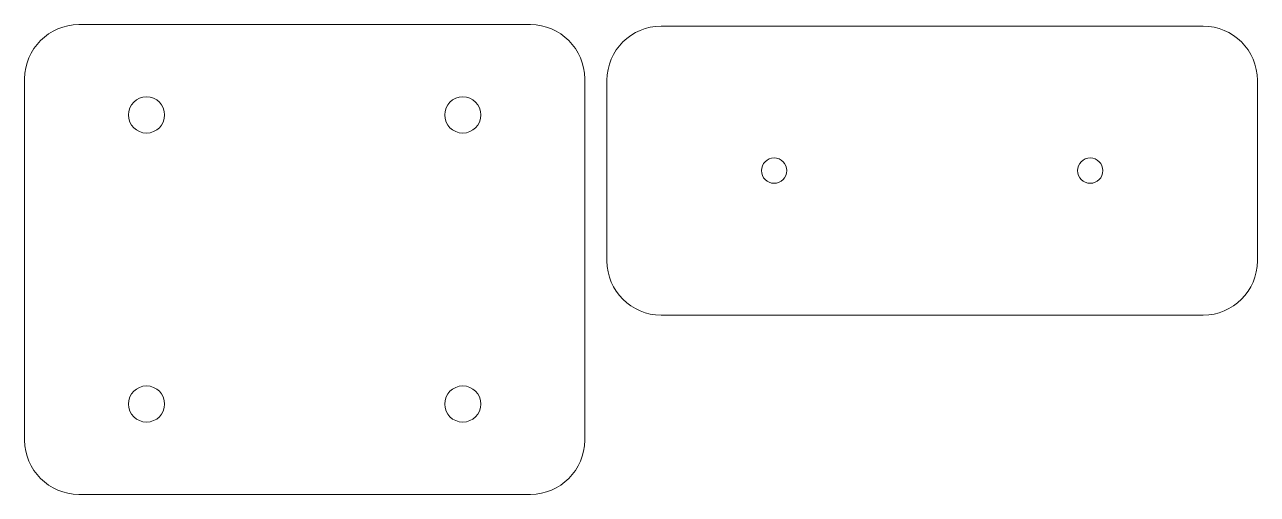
# Model space of a CAD drawing. Header units: inches. Extents: x 0.11 to 6.93, y 21.31 to 23.91.
import ezdxf

# ---------------------------------------------------------------- set-up
doc = ezdxf.new("R2010")
doc.units = ezdxf.units.IN
doc.header["$LTSCALE"] = 2
doc.header["$MEASUREMENT"] = 0
doc.linetypes.add('CENTERX2', pattern=[0.8, 0.5, -0.1, 0.1, -0.1])

msp = doc.modelspace()

# ---------------------------------------------------------------- linework, layer by layer
at = {"color": 7, "linetype": 'Continuous', "lineweight": 0}
for p, q in [((0.4096, 23.906), (2.9096, 23.906)), ((3.633, 23.898), (6.633, 23.898)), ((0.1096, 23.606), (0.1096, 21.606)), ((3.2096, 23.606), (3.2096, 21.606)), ((3.333, 23.598), (3.333, 22.598)), ((6.933, 23.598), (6.933, 22.598)), ((3.633, 22.298), (6.633, 22.298)), ((0.4096, 21.306), (2.9096, 21.306))]:
    msp.add_line(p, q, dxfattribs=at)
at = {"color": 7, "linetype": 'CENTERX2', "lineweight": 0}
for p, q in [((4.1789, 23.898), (4.258, 23.898)), ((4.258, 22.298), (6.008, 22.298))]:
    msp.add_line(p, q, dxfattribs=at)
at = {"color": 7, "linetype": 'Continuous', "lineweight": 0}
for centre, radius in [((0.7846, 23.406), 0.1), ((2.5346, 23.406), 0.1), ((4.258, 23.098), 0.07), ((6.008, 23.098), 0.07), ((0.7846, 21.806), 0.1), ((2.5346, 21.806), 0.1)]:
    msp.add_circle(centre, radius, dxfattribs=at)
for centre, start, end in [((0.4096, 23.606), 90, 180), ((2.9096, 23.606), 0, 90), ((3.633, 23.598), 90, 180), ((6.633, 23.598), 0, 90), ((3.633, 22.598), 180, 270), ((6.633, 22.598), 270, 0), ((0.4096, 21.606), 180, 270), ((2.9096, 21.606), 270, 0)]:
    msp.add_arc(centre, 0.3, start, end, dxfattribs=at)

doc.saveas('drawing.dxf')
